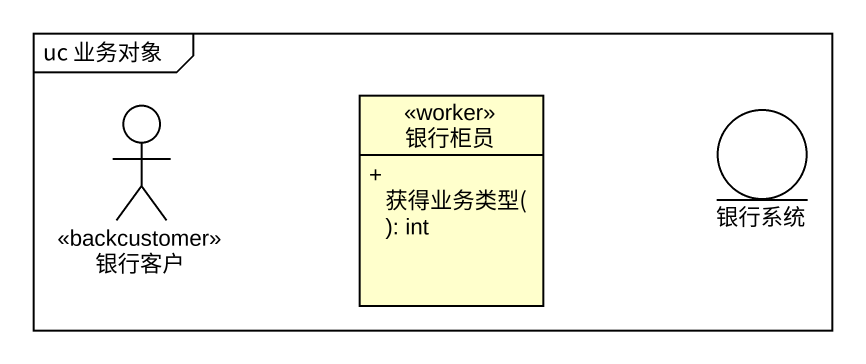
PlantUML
@startuml
mainframe uc 业务对象
allowmixing
hide circle
hide empty members
skinparam classAttributeIconSize 0
actor 银行客户 <<backcustomer>>
class 银行柜员 <<worker>> {
  + 获得业务类型(): int
}
entity 银行系统
@enduml
